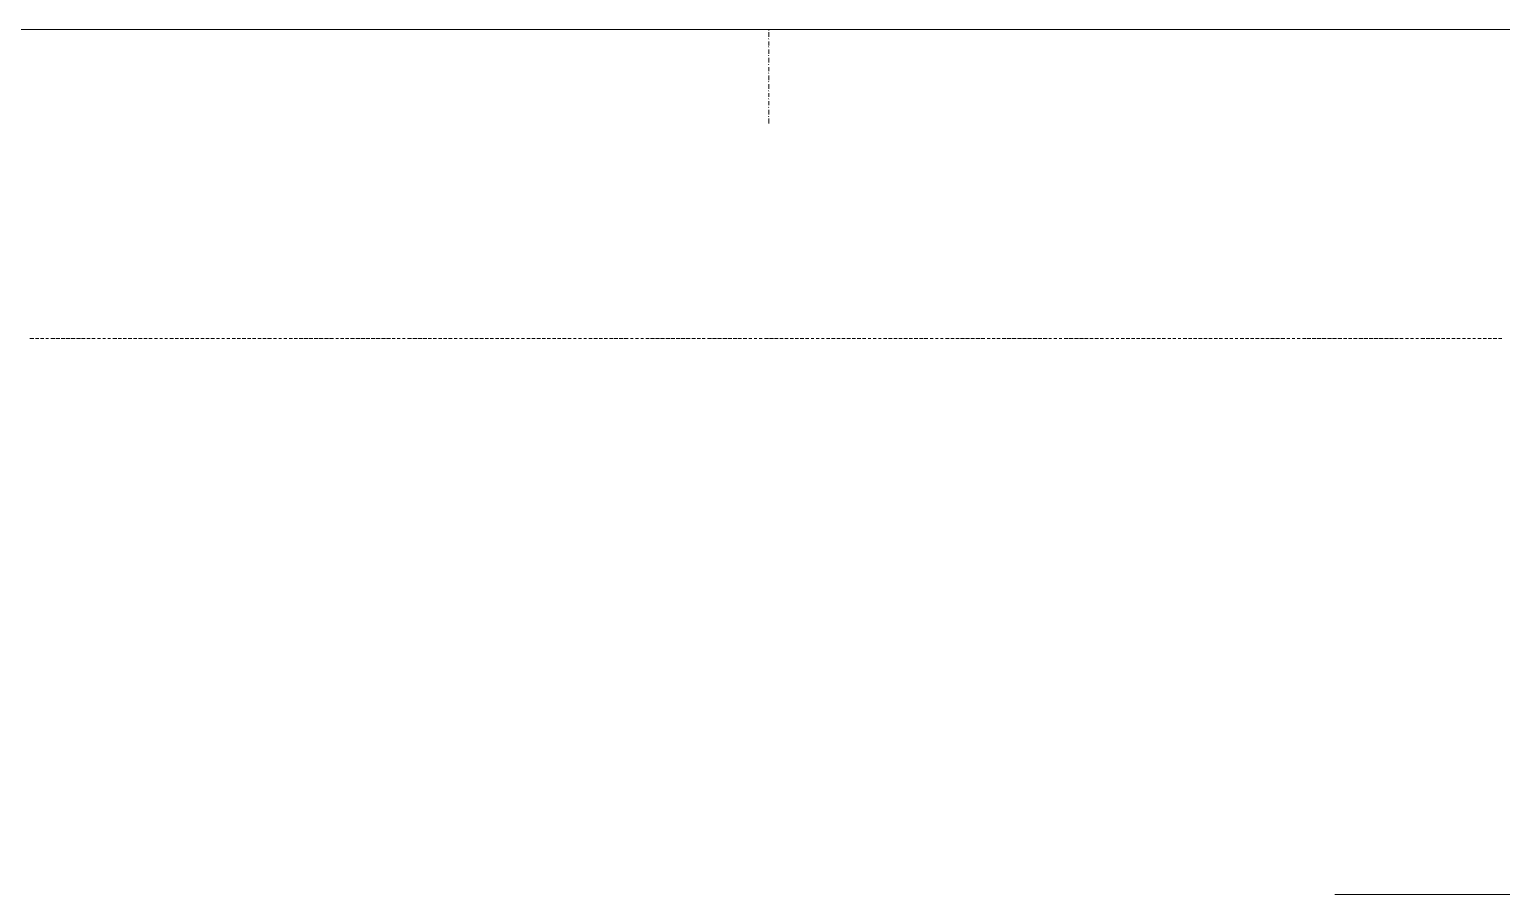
# Model space of a CAD drawing. Header units: millimetres. Extents: x 2928 to 3112, y 1220 to 1280.
# Drawn here: x 3063.647 to 3067.919, y 1231.82 to 1234.329 of the extents above; entities that cross this region are included whole.
import ezdxf

# ---------------------------------------------------------------- set-up
doc = ezdxf.new("R2010")
doc.units = ezdxf.units.MM

msp = doc.modelspace()

# ---------------------------------------------------------------- linework, layer by layer
at = {"color": 252, "linetype": 'Continuous', "lineweight": 5, "true_color": 0x989898}
msp.add_lwpolyline([(3056.81845, 1234.32895), (3098.20124, 1234.32895), (3098.20124, 1234.32895)], dxfattribs=at)
at = {"color": 252, "linetype": 'Continuous', "lineweight": 13, "true_color": 0x989898}
for points in [[(3065.79299, 1234.32565), (3065.79134, 1234.32895), (3065.79134, 1234.32895)], [(3065.79299, 1234.30084), (3065.79134, 1234.30249), (3065.79134, 1234.30249)], [(3065.79299, 1234.30745), (3065.79299, 1234.32068), (3065.79299, 1234.32068)], [(3065.79299, 1234.27768), (3065.79134, 1234.27933), (3065.79134, 1234.27933)], [(3065.79299, 1234.25287), (3065.79134, 1234.25452), (3065.79134, 1234.25452)], [(3065.79299, 1234.28264), (3065.79299, 1234.29422), (3065.79299, 1234.29422)], [(3065.79299, 1234.25783), (3065.79299, 1234.27106), (3065.79299, 1234.27106)], [(3065.79299, 1234.22641), (3065.79134, 1234.22806), (3065.79134, 1234.22806)], [(3065.79299, 1234.23302), (3065.79299, 1234.24625), (3065.79299, 1234.24625)], [(3065.79299, 1234.20821), (3065.79299, 1234.21979), (3065.79299, 1234.21979)], [(3065.79299, 1234.2016), (3065.79134, 1234.20325), (3065.79134, 1234.20325)], [(3065.79299, 1234.17679), (3065.79134, 1234.17844), (3065.79134, 1234.17844)], [(3065.79299, 1234.18175), (3065.79299, 1234.19498), (3065.79299, 1234.19498)], [(3065.79299, 1234.15694), (3065.79299, 1234.17017), (3065.79299, 1234.17017)], [(3065.79299, 1234.15032), (3065.79134, 1234.15198), (3065.79134, 1234.15198)], [(3065.79299, 1234.12717), (3065.79134, 1234.12882), (3065.79134, 1234.12882)], [(3065.79299, 1234.13378), (3065.79299, 1234.14371), (3065.79299, 1234.14371)], [(3065.79299, 1234.10236), (3065.79134, 1234.10401), (3065.79134, 1234.10401)], [(3065.79299, 1234.10897), (3065.79299, 1234.12055), (3065.79299, 1234.12055)], [(3065.79299, 1234.08251), (3065.79299, 1234.09574), (3065.79299, 1234.09574)], [(3065.79299, 1234.07589), (3065.79134, 1234.07755), (3065.79134, 1234.07755)], [(3065.79299, 1234.05605), (3065.79299, 1234.07093), (3065.79299, 1234.07093)], [(3063.65935, 1233.43249), (3063.64777, 1233.43249), (3063.64777, 1233.43249)], [(3063.67423, 1233.43249), (3063.66431, 1233.43249), (3063.66431, 1233.43249)], [(3063.68912, 1233.43249), (3063.6792, 1233.43249), (3063.6792, 1233.43249)], [(3063.70235, 1233.43249), (3063.69408, 1233.43249), (3063.69408, 1233.43249)], [(3063.72055, 1233.43249), (3063.70897, 1233.43249), (3063.70897, 1233.43249)], [(3063.73543, 1233.43249), (3063.72385, 1233.43249), (3063.72385, 1233.43249)], [(3063.75032, 1233.43249), (3063.73874, 1233.43249), (3063.73874, 1233.43249)], [(3063.7652, 1233.43249), (3063.75363, 1233.43249), (3063.75363, 1233.43249)], [(3063.78009, 1233.43249), (3063.76851, 1233.43249), (3063.76851, 1233.43249)], [(3063.79498, 1233.43249), (3063.7834, 1233.43249), (3063.7834, 1233.43249)], [(3063.80821, 1233.43249), (3063.79828, 1233.43249), (3063.79828, 1233.43249)], [(3063.82309, 1233.43249), (3063.81317, 1233.43249), (3063.81317, 1233.43249)], [(3063.83798, 1233.43249), (3063.82806, 1233.43249), (3063.82806, 1233.43249)], [(3063.85286, 1233.43249), (3063.84459, 1233.43249), (3063.84459, 1233.43249)], [(3063.86775, 1233.43249), (3063.85948, 1233.43249), (3063.85948, 1233.43249)], [(3063.88264, 1233.43249), (3063.87437, 1233.43249), (3063.87437, 1233.43249)], [(3063.90083, 1233.43249), (3063.88925, 1233.43249), (3063.88925, 1233.43249)], [(3063.91406, 1233.43249), (3063.90414, 1233.43249), (3063.90414, 1233.43249)], [(3063.92895, 1233.43249), (3063.91902, 1233.43249), (3063.91902, 1233.43249)], [(3063.94383, 1233.43249), (3063.93391, 1233.43249), (3063.93391, 1233.43249)], [(3063.95872, 1233.43249), (3063.9488, 1233.43249), (3063.9488, 1233.43249)], [(3063.97361, 1233.43249), (3063.96368, 1233.43249), (3063.96368, 1233.43249)], [(3063.98849, 1233.43249), (3063.97857, 1233.43249), (3063.97857, 1233.43249)], [(3064.00338, 1233.43249), (3063.99345, 1233.43249), (3063.99345, 1233.43249)], [(3064.01826, 1233.43249), (3064.00999, 1233.43249), (3064.00999, 1233.43249)], [(3064.03315, 1233.43249), (3064.02488, 1233.43249), (3064.02488, 1233.43249)], [(3064.04804, 1233.43249), (3064.03977, 1233.43249), (3064.03977, 1233.43249)], [(3064.06458, 1233.43249), (3064.05465, 1233.43249), (3064.05465, 1233.43249)], [(3064.07946, 1233.43249), (3064.06954, 1233.43249), (3064.06954, 1233.43249)], [(3064.09435, 1233.43249), (3064.08442, 1233.43249), (3064.08442, 1233.43249)], [(3064.10923, 1233.43249), (3064.09931, 1233.43249), (3064.09931, 1233.43249)], [(3064.12412, 1233.43249), (3064.1142, 1233.43249), (3064.1142, 1233.43249)], [(3064.139, 1233.43249), (3064.12908, 1233.43249), (3064.12908, 1233.43249)], [(3064.15389, 1233.43249), (3064.14397, 1233.43249), (3064.14397, 1233.43249)], [(3064.16878, 1233.43249), (3064.15885, 1233.43249), (3064.15885, 1233.43249)], [(3064.18366, 1233.43249), (3064.17374, 1233.43249), (3064.17374, 1233.43249)], [(3064.19855, 1233.43249), (3064.19028, 1233.43249), (3064.19028, 1233.43249)], [(3064.21343, 1233.43249), (3064.20516, 1233.43249), (3064.20516, 1233.43249)], [(3064.22832, 1233.43249), (3064.22005, 1233.43249), (3064.22005, 1233.43249)], [(3064.24486, 1233.43249), (3064.23494, 1233.43249), (3064.23494, 1233.43249)], [(3064.25975, 1233.43249), (3064.24982, 1233.43249), (3064.24982, 1233.43249)], [(3064.27463, 1233.43249), (3064.26471, 1233.43249), (3064.26471, 1233.43249)], [(3064.28952, 1233.43249), (3064.27959, 1233.43249), (3064.27959, 1233.43249)], [(3064.3044, 1233.43249), (3064.29448, 1233.43249), (3064.29448, 1233.43249)], [(3064.31929, 1233.43249), (3064.30937, 1233.43249), (3064.30937, 1233.43249)], [(3064.33418, 1233.43249), (3064.32425, 1233.43249), (3064.32425, 1233.43249)], [(3064.34906, 1233.43249), (3064.33748, 1233.43249), (3064.33748, 1233.43249)], [(3064.36395, 1233.43249), (3064.35568, 1233.43249), (3064.35568, 1233.43249)], [(3064.37883, 1233.43249), (3064.37056, 1233.43249), (3064.37056, 1233.43249)], [(3064.39372, 1233.43249), (3064.38545, 1233.43249), (3064.38545, 1233.43249)], [(3064.41026, 1233.43249), (3064.40034, 1233.43249), (3064.40034, 1233.43249)], [(3064.42514, 1233.43249), (3064.41522, 1233.43249), (3064.41522, 1233.43249)], [(3064.44003, 1233.43249), (3064.43011, 1233.43249), (3064.43011, 1233.43249)], [(3064.45492, 1233.43249), (3064.44334, 1233.43249), (3064.44334, 1233.43249)], [(3064.4698, 1233.43249), (3064.45822, 1233.43249), (3064.45822, 1233.43249)], [(3064.48469, 1233.43249), (3064.47311, 1233.43249), (3064.47311, 1233.43249)], [(3064.49957, 1233.43249), (3064.488, 1233.43249), (3064.488, 1233.43249)], [(3064.51446, 1233.43249), (3064.50288, 1233.43249), (3064.50288, 1233.43249)], [(3064.52935, 1233.43249), (3064.51777, 1233.43249), (3064.51777, 1233.43249)], [(3064.54423, 1233.43249), (3064.53596, 1233.43249), (3064.53596, 1233.43249)], [(3064.55912, 1233.43249), (3064.54919, 1233.43249), (3064.54919, 1233.43249)], [(3064.574, 1233.43249), (3064.56408, 1233.43249), (3064.56408, 1233.43249)], [(3064.59054, 1233.43249), (3064.57897, 1233.43249), (3064.57897, 1233.43249)], [(3064.60543, 1233.43249), (3064.59385, 1233.43249), (3064.59385, 1233.43249)], [(3064.62032, 1233.43249), (3064.60874, 1233.43249), (3064.60874, 1233.43249)], [(3064.6352, 1233.43249), (3064.62362, 1233.43249), (3064.62362, 1233.43249)], [(3064.65009, 1233.43249), (3064.63851, 1233.43249), (3064.63851, 1233.43249)], [(3064.66497, 1233.43249), (3064.6534, 1233.43249), (3064.6534, 1233.43249)], [(3064.67986, 1233.43249), (3064.66828, 1233.43249), (3064.66828, 1233.43249)], [(3064.69474, 1233.43249), (3064.68317, 1233.43249), (3064.68317, 1233.43249)], [(3064.70798, 1233.43249), (3064.69971, 1233.43249), (3064.69971, 1233.43249)], [(3064.72286, 1233.43249), (3064.71459, 1233.43249), (3064.71459, 1233.43249)], [(3064.73775, 1233.43249), (3064.72948, 1233.43249), (3064.72948, 1233.43249)], [(3064.75594, 1233.43249), (3064.74436, 1233.43249), (3064.74436, 1233.43249)], [(3064.77083, 1233.43249), (3064.75925, 1233.43249), (3064.75925, 1233.43249)], [(3064.78571, 1233.43249), (3064.77414, 1233.43249), (3064.77414, 1233.43249)], [(3064.8006, 1233.43249), (3064.78902, 1233.43249), (3064.78902, 1233.43249)], [(3064.81383, 1233.43249), (3064.80391, 1233.43249), (3064.80391, 1233.43249)], [(3064.82872, 1233.43249), (3064.81879, 1233.43249), (3064.81879, 1233.43249)], [(3064.8436, 1233.43249), (3064.83368, 1233.43249), (3064.83368, 1233.43249)], [(3064.85849, 1233.43249), (3064.84857, 1233.43249), (3064.84857, 1233.43249)], [(3064.87338, 1233.43249), (3064.86345, 1233.43249), (3064.86345, 1233.43249)], [(3064.88826, 1233.43249), (3064.87999, 1233.43249), (3064.87999, 1233.43249)], [(3064.90315, 1233.43249), (3064.89488, 1233.43249), (3064.89488, 1233.43249)], [(3064.91803, 1233.43249), (3064.90976, 1233.43249), (3064.90976, 1233.43249)], [(3064.93457, 1233.43249), (3064.92465, 1233.43249), (3064.92465, 1233.43249)], [(3064.94946, 1233.43249), (3064.93954, 1233.43249), (3064.93954, 1233.43249)], [(3064.96435, 1233.43249), (3064.95442, 1233.43249), (3064.95442, 1233.43249)], [(3064.97923, 1233.43249), (3064.96931, 1233.43249), (3064.96931, 1233.43249)], [(3064.99412, 1233.43249), (3064.98419, 1233.43249), (3064.98419, 1233.43249)], [(3065.009, 1233.43249), (3064.99908, 1233.43249), (3064.99908, 1233.43249)], [(3065.02389, 1233.43249), (3065.01396, 1233.43249), (3065.01396, 1233.43249)], [(3065.03877, 1233.43249), (3065.02885, 1233.43249), (3065.02885, 1233.43249)], [(3065.05366, 1233.43249), (3065.04539, 1233.43249), (3065.04539, 1233.43249)], [(3065.06855, 1233.43249), (3065.06028, 1233.43249), (3065.06028, 1233.43249)], [(3065.08343, 1233.43249), (3065.07516, 1233.43249), (3065.07516, 1233.43249)], [(3065.09997, 1233.43249), (3065.09005, 1233.43249), (3065.09005, 1233.43249)], [(3065.11486, 1233.43249), (3065.10493, 1233.43249), (3065.10493, 1233.43249)], [(3065.12974, 1233.43249), (3065.11982, 1233.43249), (3065.11982, 1233.43249)], [(3065.14463, 1233.43249), (3065.13471, 1233.43249), (3065.13471, 1233.43249)], [(3065.15952, 1233.43249), (3065.14959, 1233.43249), (3065.14959, 1233.43249)], [(3065.1744, 1233.43249), (3065.16448, 1233.43249), (3065.16448, 1233.43249)], [(3065.18929, 1233.43249), (3065.17936, 1233.43249), (3065.17936, 1233.43249)], [(3065.20417, 1233.43249), (3065.19425, 1233.43249), (3065.19425, 1233.43249)], [(3065.21906, 1233.43249), (3065.20914, 1233.43249), (3065.20914, 1233.43249)], [(3065.23395, 1233.43249), (3065.22568, 1233.43249), (3065.22568, 1233.43249)], [(3065.24883, 1233.43249), (3065.24056, 1233.43249), (3065.24056, 1233.43249)], [(3065.26372, 1233.43249), (3065.25545, 1233.43249), (3065.25545, 1233.43249)], [(3065.28026, 1233.43249), (3065.27033, 1233.43249), (3065.27033, 1233.43249)], [(3065.29514, 1233.43249), (3065.28522, 1233.43249), (3065.28522, 1233.43249)], [(3065.31003, 1233.43249), (3065.3001, 1233.43249), (3065.3001, 1233.43249)], [(3065.32491, 1233.43249), (3065.31499, 1233.43249), (3065.31499, 1233.43249)], [(3065.3398, 1233.43249), (3065.32988, 1233.43249), (3065.32988, 1233.43249)], [(3065.35469, 1233.43249), (3065.34311, 1233.43249), (3065.34311, 1233.43249)], [(3065.36957, 1233.43249), (3065.35799, 1233.43249), (3065.35799, 1233.43249)], [(3065.38446, 1233.43249), (3065.37288, 1233.43249), (3065.37288, 1233.43249)], [(3065.39934, 1233.43249), (3065.39107, 1233.43249), (3065.39107, 1233.43249)], [(3065.41423, 1233.43249), (3065.40596, 1233.43249), (3065.40596, 1233.43249)], [(3065.42912, 1233.43249), (3065.42085, 1233.43249), (3065.42085, 1233.43249)], [(3065.44566, 1233.43249), (3065.43573, 1233.43249), (3065.43573, 1233.43249)], [(3065.46054, 1233.43249), (3065.44896, 1233.43249), (3065.44896, 1233.43249)], [(3065.47543, 1233.43249), (3065.46385, 1233.43249), (3065.46385, 1233.43249)], [(3065.49031, 1233.43249), (3065.47874, 1233.43249), (3065.47874, 1233.43249)], [(3065.5052, 1233.43249), (3065.49362, 1233.43249), (3065.49362, 1233.43249)], [(3065.52009, 1233.43249), (3065.50851, 1233.43249), (3065.50851, 1233.43249)], [(3065.53497, 1233.43249), (3065.52339, 1233.43249), (3065.52339, 1233.43249)], [(3065.54986, 1233.43249), (3065.53828, 1233.43249), (3065.53828, 1233.43249)], [(3065.56474, 1233.43249), (3065.55316, 1233.43249), (3065.55316, 1233.43249)], [(3065.57963, 1233.43249), (3065.5697, 1233.43249), (3065.5697, 1233.43249)], [(3065.59451, 1233.43249), (3065.58459, 1233.43249), (3065.58459, 1233.43249)], [(3065.60775, 1233.43249), (3065.59948, 1233.43249), (3065.59948, 1233.43249)], [(3065.62594, 1233.43249), (3065.61436, 1233.43249), (3065.61436, 1233.43249)], [(3065.64083, 1233.43249), (3065.62925, 1233.43249), (3065.62925, 1233.43249)], [(3065.65571, 1233.43249), (3065.64413, 1233.43249), (3065.64413, 1233.43249)], [(3065.6706, 1233.43249), (3065.65902, 1233.43249), (3065.65902, 1233.43249)], [(3065.68548, 1233.43249), (3065.67391, 1233.43249), (3065.67391, 1233.43249)], [(3065.70037, 1233.43249), (3065.68879, 1233.43249), (3065.68879, 1233.43249)], [(3065.7136, 1233.43249), (3065.70368, 1233.43249), (3065.70368, 1233.43249)], [(3065.72849, 1233.43249), (3065.71856, 1233.43249), (3065.71856, 1233.43249)], [(3065.74337, 1233.43249), (3065.7351, 1233.43249), (3065.7351, 1233.43249)], [(3065.75826, 1233.43249), (3065.74999, 1233.43249), (3065.74999, 1233.43249)], [(3065.77315, 1233.43249), (3065.76488, 1233.43249), (3065.76488, 1233.43249)], [(3065.79134, 1233.43249), (3065.77976, 1233.43249), (3065.77976, 1233.43249)], [(3065.80623, 1233.43249), (3065.79465, 1233.43249), (3065.79465, 1233.43249)], [(3065.81946, 1233.43249), (3065.80953, 1233.43249), (3065.80953, 1233.43249)], [(3065.83434, 1233.43249), (3065.82442, 1233.43249), (3065.82442, 1233.43249)], [(3065.84923, 1233.43249), (3065.8393, 1233.43249), (3065.8393, 1233.43249)], [(3065.86411, 1233.43249), (3065.85419, 1233.43249), (3065.85419, 1233.43249)], [(3065.879, 1233.43249), (3065.86908, 1233.43249), (3065.86908, 1233.43249)], [(3065.89389, 1233.43249), (3065.88396, 1233.43249), (3065.88396, 1233.43249)], [(3065.90877, 1233.43249), (3065.89885, 1233.43249), (3065.89885, 1233.43249)], [(3065.92366, 1233.43249), (3065.91539, 1233.43249), (3065.91539, 1233.43249)], [(3065.93854, 1233.43249), (3065.93027, 1233.43249), (3065.93027, 1233.43249)], [(3065.95343, 1233.43249), (3065.94516, 1233.43249), (3065.94516, 1233.43249)], [(3065.96997, 1233.43249), (3065.96005, 1233.43249), (3065.96005, 1233.43249)], [(3065.98486, 1233.43249), (3065.97493, 1233.43249), (3065.97493, 1233.43249)], [(3065.99974, 1233.43249), (3065.98982, 1233.43249), (3065.98982, 1233.43249)], [(3066.01463, 1233.43249), (3066.0047, 1233.43249), (3066.0047, 1233.43249)], [(3066.02951, 1233.43249), (3066.01959, 1233.43249), (3066.01959, 1233.43249)], [(3066.0444, 1233.43249), (3066.03448, 1233.43249), (3066.03448, 1233.43249)], [(3066.05929, 1233.43249), (3066.04936, 1233.43249), (3066.04936, 1233.43249)], [(3066.07417, 1233.43249), (3066.06425, 1233.43249), (3066.06425, 1233.43249)], [(3066.08906, 1233.43249), (3066.08079, 1233.43249), (3066.08079, 1233.43249)], [(3066.10394, 1233.43249), (3066.09567, 1233.43249), (3066.09567, 1233.43249)], [(3066.11883, 1233.43249), (3066.11056, 1233.43249), (3066.11056, 1233.43249)], [(3066.13537, 1233.43249), (3066.12544, 1233.43249), (3066.12544, 1233.43249)], [(3066.15025, 1233.43249), (3066.14033, 1233.43249), (3066.14033, 1233.43249)], [(3066.16514, 1233.43249), (3066.15522, 1233.43249), (3066.15522, 1233.43249)], [(3066.18003, 1233.43249), (3066.1701, 1233.43249), (3066.1701, 1233.43249)], [(3066.19491, 1233.43249), (3066.18499, 1233.43249), (3066.18499, 1233.43249)], [(3066.2098, 1233.43249), (3066.19987, 1233.43249), (3066.19987, 1233.43249)], [(3066.22468, 1233.43249), (3066.21476, 1233.43249), (3066.21476, 1233.43249)], [(3066.23957, 1233.43249), (3066.22965, 1233.43249), (3066.22965, 1233.43249)], [(3066.25446, 1233.43249), (3066.24288, 1233.43249), (3066.24288, 1233.43249)], [(3066.26934, 1233.43249), (3066.26107, 1233.43249), (3066.26107, 1233.43249)], [(3066.28423, 1233.43249), (3066.27596, 1233.43249), (3066.27596, 1233.43249)], [(3066.29911, 1233.43249), (3066.29084, 1233.43249), (3066.29084, 1233.43249)], [(3066.31565, 1233.43249), (3066.30573, 1233.43249), (3066.30573, 1233.43249)], [(3066.33054, 1233.43249), (3066.32062, 1233.43249), (3066.32062, 1233.43249)], [(3066.34543, 1233.43249), (3066.3355, 1233.43249), (3066.3355, 1233.43249)], [(3066.36031, 1233.43249), (3066.34873, 1233.43249), (3066.34873, 1233.43249)], [(3066.3752, 1233.43249), (3066.36362, 1233.43249), (3066.36362, 1233.43249)], [(3066.39008, 1233.43249), (3066.37851, 1233.43249), (3066.37851, 1233.43249)], [(3066.40497, 1233.43249), (3066.39339, 1233.43249), (3066.39339, 1233.43249)], [(3066.41985, 1233.43249), (3066.40828, 1233.43249), (3066.40828, 1233.43249)], [(3066.43474, 1233.43249), (3066.42647, 1233.43249), (3066.42647, 1233.43249)], [(3066.44963, 1233.43249), (3066.44136, 1233.43249), (3066.44136, 1233.43249)], [(3066.46451, 1233.43249), (3066.45459, 1233.43249), (3066.45459, 1233.43249)], [(3066.48105, 1233.43249), (3066.46947, 1233.43249), (3066.46947, 1233.43249)], [(3066.49594, 1233.43249), (3066.48436, 1233.43249), (3066.48436, 1233.43249)], [(3066.51082, 1233.43249), (3066.49925, 1233.43249), (3066.49925, 1233.43249)], [(3066.52571, 1233.43249), (3066.51413, 1233.43249), (3066.51413, 1233.43249)], [(3066.5406, 1233.43249), (3066.52902, 1233.43249), (3066.52902, 1233.43249)], [(3066.55548, 1233.43249), (3066.5439, 1233.43249), (3066.5439, 1233.43249)], [(3066.57037, 1233.43249), (3066.55879, 1233.43249), (3066.55879, 1233.43249)], [(3066.58525, 1233.43249), (3066.57368, 1233.43249), (3066.57368, 1233.43249)], [(3066.60014, 1233.43249), (3066.58856, 1233.43249), (3066.58856, 1233.43249)], [(3066.61337, 1233.43249), (3066.6051, 1233.43249), (3066.6051, 1233.43249)], [(3066.62826, 1233.43249), (3066.61999, 1233.43249), (3066.61999, 1233.43249)], [(3066.64314, 1233.43249), (3066.63487, 1233.43249), (3066.63487, 1233.43249)], [(3066.66134, 1233.43249), (3066.64976, 1233.43249), (3066.64976, 1233.43249)], [(3066.67622, 1233.43249), (3066.66465, 1233.43249), (3066.66465, 1233.43249)], [(3066.69111, 1233.43249), (3066.67953, 1233.43249), (3066.67953, 1233.43249)], [(3066.70599, 1233.43249), (3066.69442, 1233.43249), (3066.69442, 1233.43249)], [(3066.71923, 1233.43249), (3066.7093, 1233.43249), (3066.7093, 1233.43249)], [(3066.73411, 1233.43249), (3066.72419, 1233.43249), (3066.72419, 1233.43249)], [(3066.749, 1233.43249), (3066.73907, 1233.43249), (3066.73907, 1233.43249)], [(3066.76388, 1233.43249), (3066.75396, 1233.43249), (3066.75396, 1233.43249)], [(3066.77877, 1233.43249), (3066.7705, 1233.43249), (3066.7705, 1233.43249)], [(3066.79366, 1233.43249), (3066.78539, 1233.43249), (3066.78539, 1233.43249)], [(3066.80854, 1233.43249), (3066.80027, 1233.43249), (3066.80027, 1233.43249)], [(3066.82508, 1233.43249), (3066.81516, 1233.43249), (3066.81516, 1233.43249)], [(3066.83997, 1233.43249), (3066.83004, 1233.43249), (3066.83004, 1233.43249)], [(3066.85485, 1233.43249), (3066.84493, 1233.43249), (3066.84493, 1233.43249)], [(3066.86974, 1233.43249), (3066.85982, 1233.43249), (3066.85982, 1233.43249)], [(3066.88463, 1233.43249), (3066.8747, 1233.43249), (3066.8747, 1233.43249)], [(3066.89951, 1233.43249), (3066.88959, 1233.43249), (3066.88959, 1233.43249)], [(3066.9144, 1233.43249), (3066.90447, 1233.43249), (3066.90447, 1233.43249)], [(3066.92928, 1233.43249), (3066.91936, 1233.43249), (3066.91936, 1233.43249)], [(3066.94417, 1233.43249), (3066.93425, 1233.43249), (3066.93425, 1233.43249)], [(3066.95905, 1233.43249), (3066.95079, 1233.43249), (3066.95079, 1233.43249)], [(3066.97394, 1233.43249), (3066.96567, 1233.43249), (3066.96567, 1233.43249)], [(3066.98883, 1233.43249), (3066.98056, 1233.43249), (3066.98056, 1233.43249)], [(3067.00537, 1233.43249), (3066.99544, 1233.43249), (3066.99544, 1233.43249)], [(3067.02025, 1233.43249), (3067.01033, 1233.43249), (3067.01033, 1233.43249)], [(3067.03514, 1233.43249), (3067.02521, 1233.43249), (3067.02521, 1233.43249)], [(3067.05002, 1233.43249), (3067.0401, 1233.43249), (3067.0401, 1233.43249)], [(3067.06491, 1233.43249), (3067.05499, 1233.43249), (3067.05499, 1233.43249)], [(3067.0798, 1233.43249), (3067.06987, 1233.43249), (3067.06987, 1233.43249)], [(3067.09468, 1233.43249), (3067.08476, 1233.43249), (3067.08476, 1233.43249)], [(3067.10957, 1233.43249), (3067.09964, 1233.43249), (3067.09964, 1233.43249)], [(3067.12445, 1233.43249), (3067.11618, 1233.43249), (3067.11618, 1233.43249)], [(3067.13934, 1233.43249), (3067.13107, 1233.43249), (3067.13107, 1233.43249)], [(3067.15423, 1233.43249), (3067.14596, 1233.43249), (3067.14596, 1233.43249)], [(3067.17077, 1233.43249), (3067.16084, 1233.43249), (3067.16084, 1233.43249)], [(3067.18565, 1233.43249), (3067.17573, 1233.43249), (3067.17573, 1233.43249)], [(3067.20054, 1233.43249), (3067.19061, 1233.43249), (3067.19061, 1233.43249)], [(3067.21542, 1233.43249), (3067.2055, 1233.43249), (3067.2055, 1233.43249)], [(3067.23031, 1233.43249), (3067.22039, 1233.43249), (3067.22039, 1233.43249)], [(3067.24519, 1233.43249), (3067.23527, 1233.43249), (3067.23527, 1233.43249)], [(3067.26008, 1233.43249), (3067.2485, 1233.43249), (3067.2485, 1233.43249)], [(3067.27497, 1233.43249), (3067.26339, 1233.43249), (3067.26339, 1233.43249)], [(3067.28985, 1233.43249), (3067.27827, 1233.43249), (3067.27827, 1233.43249)], [(3067.30474, 1233.43249), (3067.29647, 1233.43249), (3067.29647, 1233.43249)], [(3067.31962, 1233.43249), (3067.31135, 1233.43249), (3067.31135, 1233.43249)], [(3067.33451, 1233.43249), (3067.32624, 1233.43249), (3067.32624, 1233.43249)], [(3067.35105, 1233.43249), (3067.34113, 1233.43249), (3067.34113, 1233.43249)], [(3067.36594, 1233.43249), (3067.35436, 1233.43249), (3067.35436, 1233.43249)], [(3067.38082, 1233.43249), (3067.36924, 1233.43249), (3067.36924, 1233.43249)], [(3067.39571, 1233.43249), (3067.38413, 1233.43249), (3067.38413, 1233.43249)], [(3067.41059, 1233.43249), (3067.39902, 1233.43249), (3067.39902, 1233.43249)], [(3067.42548, 1233.43249), (3067.4139, 1233.43249), (3067.4139, 1233.43249)], [(3067.44037, 1233.43249), (3067.42879, 1233.43249), (3067.42879, 1233.43249)], [(3067.45525, 1233.43249), (3067.44367, 1233.43249), (3067.44367, 1233.43249)], [(3067.47014, 1233.43249), (3067.46021, 1233.43249), (3067.46021, 1233.43249)], [(3067.48502, 1233.43249), (3067.4751, 1233.43249), (3067.4751, 1233.43249)], [(3067.49991, 1233.43249), (3067.48999, 1233.43249), (3067.48999, 1233.43249)], [(3067.51645, 1233.43249), (3067.50487, 1233.43249), (3067.50487, 1233.43249)], [(3067.53133, 1233.43249), (3067.51976, 1233.43249), (3067.51976, 1233.43249)], [(3067.54622, 1233.43249), (3067.53464, 1233.43249), (3067.53464, 1233.43249)], [(3067.56111, 1233.43249), (3067.54953, 1233.43249), (3067.54953, 1233.43249)], [(3067.57599, 1233.43249), (3067.56441, 1233.43249), (3067.56441, 1233.43249)], [(3067.59088, 1233.43249), (3067.5793, 1233.43249), (3067.5793, 1233.43249)], [(3067.60576, 1233.43249), (3067.59419, 1233.43249), (3067.59419, 1233.43249)], [(3067.619, 1233.43249), (3067.60907, 1233.43249), (3067.60907, 1233.43249)], [(3067.63388, 1233.43249), (3067.62396, 1233.43249), (3067.62396, 1233.43249)], [(3067.64877, 1233.43249), (3067.6405, 1233.43249), (3067.6405, 1233.43249)], [(3067.66365, 1233.43249), (3067.65538, 1233.43249), (3067.65538, 1233.43249)], [(3067.67854, 1233.43249), (3067.67027, 1233.43249), (3067.67027, 1233.43249)], [(3067.69673, 1233.43249), (3067.68516, 1233.43249), (3067.68516, 1233.43249)], [(3067.71162, 1233.43249), (3067.70004, 1233.43249), (3067.70004, 1233.43249)], [(3067.72485, 1233.43249), (3067.71493, 1233.43249), (3067.71493, 1233.43249)], [(3067.73974, 1233.43249), (3067.72981, 1233.43249), (3067.72981, 1233.43249)], [(3067.75462, 1233.43249), (3067.7447, 1233.43249), (3067.7447, 1233.43249)], [(3067.76951, 1233.43249), (3067.75959, 1233.43249), (3067.75959, 1233.43249)], [(3067.7844, 1233.43249), (3067.77447, 1233.43249), (3067.77447, 1233.43249)], [(3067.79928, 1233.43249), (3067.78936, 1233.43249), (3067.78936, 1233.43249)], [(3067.81417, 1233.43249), (3067.8059, 1233.43249), (3067.8059, 1233.43249)], [(3067.82905, 1233.43249), (3067.82078, 1233.43249), (3067.82078, 1233.43249)], [(3067.84394, 1233.43249), (3067.83567, 1233.43249), (3067.83567, 1233.43249)], [(3067.86048, 1233.43249), (3067.85055, 1233.43249), (3067.85055, 1233.43249)], [(3067.87536, 1233.43249), (3067.86544, 1233.43249), (3067.86544, 1233.43249)], [(3067.89025, 1233.43249), (3067.88033, 1233.43249), (3067.88033, 1233.43249)], [(3067.90514, 1233.43249), (3067.89521, 1233.43249), (3067.89521, 1233.43249)], [(3067.92002, 1233.43249), (3067.9101, 1233.43249), (3067.9101, 1233.43249)]]:
    msp.add_lwpolyline(points, dxfattribs=at)
at = {"color": 7, "linetype": 'Continuous', "lineweight": 20, "true_color": 0x000007}
msp.add_lwpolyline([(3067.4354, 1231.81985), (3068.13008, 1231.81985), (3068.13008, 1231.81985)], dxfattribs=at)

doc.saveas('drawing.dxf')
